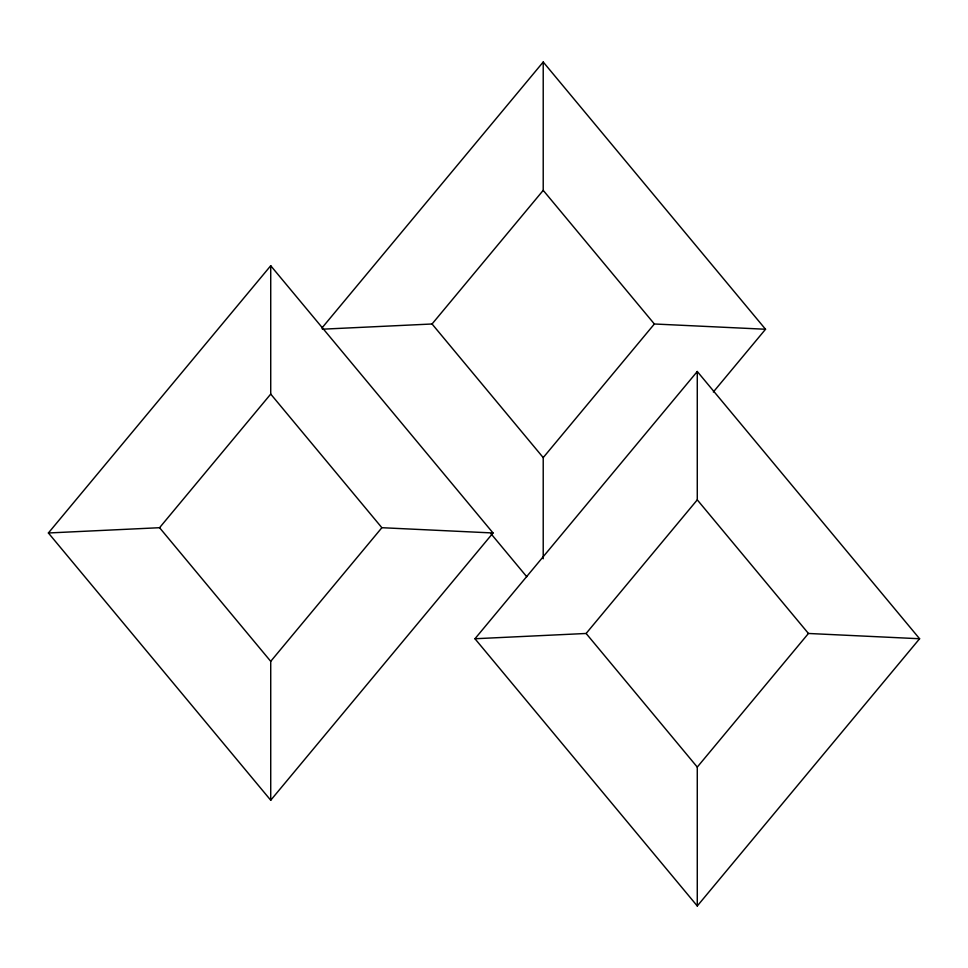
<?xml version="1.0" encoding="UTF-8"?>
<svg xmlns="http://www.w3.org/2000/svg" width="968" height="968" viewBox="0 0 968 968"><rect width="100%" height="100%" fill="white"/><g stroke="black" fill="none" stroke-linecap="round" stroke-linejoin="round"><path stroke-width="1.45" d="M48.4 532.981L270.725 265.728L493.039 532.981L270.725 800.234L48.4 532.981L159.563 527.705L270.725 394.085L270.725 265.728M321.86 328.091L543.217 62.012L765.531 329.253L713.331 392.004M322.392 329.193L432.055 323.99L543.217 190.357L543.217 62.012M270.725 800.234L270.725 661.338L381.876 527.705L493.039 532.981M543.217 558.766L543.217 457.61L654.368 323.99L765.531 329.253M474.961 638.747L697.275 371.494L919.6 638.747L697.275 905.987L474.961 638.747L586.124 633.471L697.275 499.851L697.275 371.494M697.275 905.987L697.275 767.092L808.437 633.471L919.6 638.747M543.217 190.357L654.368 323.99M697.275 499.851L808.437 633.471M432.055 323.99L543.217 457.61M586.124 633.471L697.275 767.092M491.018 533.767L526.786 576.759M270.725 394.085L381.876 527.705M159.563 527.705L270.725 661.338"/></g></svg>
